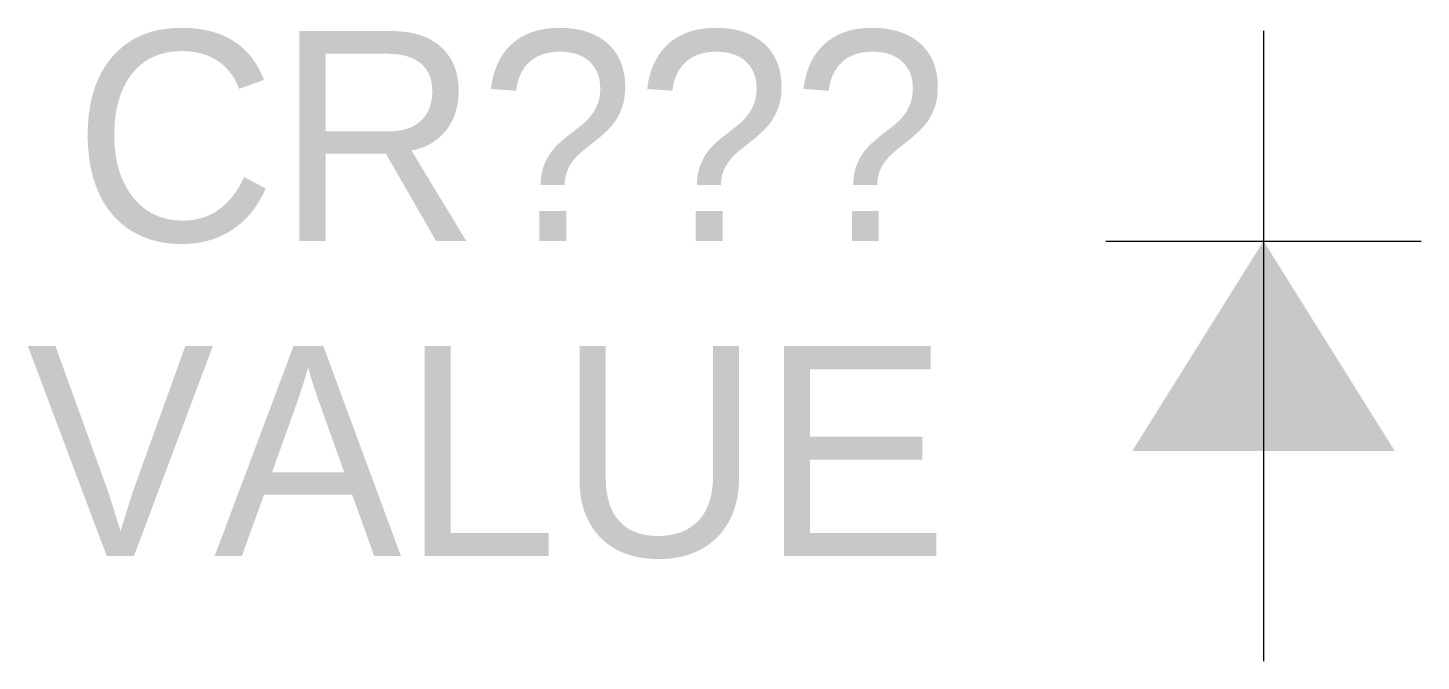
# Model space of a CAD drawing. Extents: x 13.12 to 14.45, y 6.6 to 7.2.
import ezdxf
from ezdxf.enums import TextEntityAlignment as Align

# ---------------------------------------------------------------- set-up
doc = ezdxf.new("R2010")
doc.units = 0
doc.layers.add('1', color=7, linetype='CONTINUOUS')

# ---------------------------------------------------------------- blocks, each defined once
blk = doc.blocks.new('CR')
at = {"layer": '1', "color": 0}
for p, q in [((0, 0.3), (0, -0.3)), ((-0.15, 0.1), (0.15, 0.1))]:
    blk.add_line(p, q, dxfattribs=at)
blk.add_solid([(0, 0.1), (-0.125, -0.1), (0.125, -0.1), (-0.125, -0.1)], dxfattribs=at)

msp = doc.modelspace()

# ---------------------------------------------------------------- block references
at = {"layer": '1', "color": 0}
msp.add_blockref('CR', (14.3, 6.9), dxfattribs=at)

# ---------------------------------------------------------------- texts
for tag, text, p in [('CR???', 'D???', (14, 7)), ('VALUE', '000000', (14, 6.7))]:
    msp.add_attdef(tag, text=text, height=0.2, dxfattribs=at).set_placement(p, align=Align.RIGHT)

doc.saveas('drawing.dxf')
